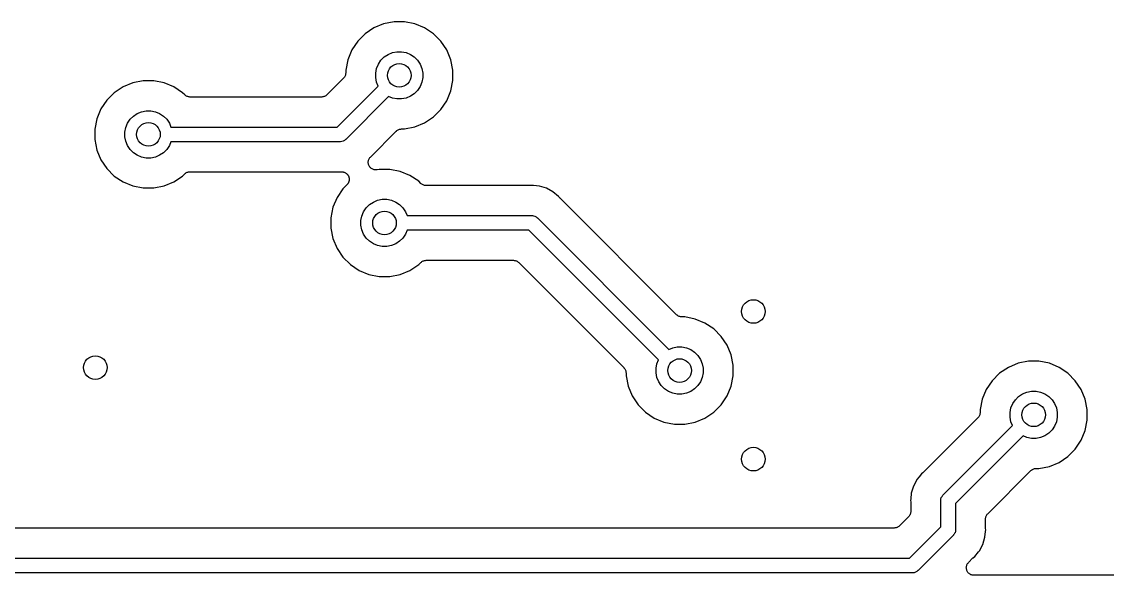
# Model space of a CAD drawing. Extents: x 83.1 to 154, y -94.5 to -68.3.
# Drawn here: x 120.1 to 138.5, y -94.47 to -85.09 of the extents above; entities that cross this region are included whole.
import ezdxf

# ---------------------------------------------------------------- set-up
doc = ezdxf.new("R2010")
doc.units = 0
doc.layers.add('BLACK', color=7, linetype='CONTINUOUS')

msp = doc.modelspace()

# ---------------------------------------------------------------- linework, layer by layer
at = {"layer": 'BLACK', "linetype": 'CONTINUOUS'}
for p, q in [((126.235, -85.1269), (126.07, -85.1953)), ((126.411, -85.092), (126.235, -85.1269)), ((126.589, -85.092), (126.411, -85.092)), ((126.765, -85.1269), (126.589, -85.092)), ((126.93, -85.1953), (126.765, -85.1269)), ((125.921, -85.2947), (125.795, -85.4212)), ((126.07, -85.1953), (125.921, -85.2947)), ((127.079, -85.2947), (126.93, -85.1953)), ((127.205, -85.4212), (127.079, -85.2947)), ((125.795, -85.4212), (125.695, -85.5699)), ((127.305, -85.5699), (127.205, -85.4212)), ((125.695, -85.5699), (125.627, -85.7351)), ((126.189, -85.745), (126.245, -85.6893)), ((126.245, -85.6893), (126.311, -85.6455)), ((126.311, -85.6455), (126.383, -85.6154)), ((126.383, -85.6154), (126.461, -85.6)), ((126.461, -85.6), (126.539, -85.6)), ((126.539, -85.6), (126.617, -85.6154)), ((126.617, -85.6154), (126.689, -85.6455)), ((126.689, -85.6455), (126.755, -85.6893)), ((126.755, -85.6893), (126.811, -85.745)), ((127.373, -85.7351), (127.305, -85.5699)), ((125.627, -85.7351), (125.592, -85.9106)), ((126.1, -85.9606), (126.115, -85.8833)), ((126.115, -85.8833), (126.146, -85.8105)), ((126.146, -85.8105), (126.189, -85.745)), ((126.811, -85.745), (126.854, -85.8105)), ((126.854, -85.8105), (126.885, -85.8833)), ((126.885, -85.8833), (126.9, -85.9606)), ((127.408, -85.9106), (127.373, -85.7351)), ((125.555, -86.05), (125.275, -86.3298)), ((125.562, -86.0409), (125.555, -86.05)), ((125.57, -86.0319), (125.562, -86.0409)), ((125.571, -86.0308), (125.57, -86.0314)), ((125.57, -86.0314), (125.57, -86.0319)), ((125.576, -86.0205), (125.571, -86.0308)), ((125.582, -86.0102), (125.576, -86.0205)), ((125.586, -85.9978), (125.582, -86.009)), ((125.582, -86.009), (125.582, -86.0096)), ((125.582, -86.0096), (125.582, -86.0102)), ((125.589, -85.9866), (125.586, -85.9978)), ((125.591, -85.9736), (125.589, -85.9853)), ((125.589, -85.9853), (125.589, -85.9859)), ((125.589, -85.9859), (125.589, -85.9866)), ((125.592, -85.962), (125.591, -85.9736)), ((125.592, -85.9106), (125.592, -85.9602)), ((125.592, -85.9602), (125.592, -85.9606)), ((125.592, -85.9606), (125.592, -85.9606)), ((125.592, -85.9606), (125.592, -85.9607)), ((125.592, -85.9607), (125.592, -85.962)), ((126.1, -86.0394), (126.1, -85.9606)), ((126.115, -86.1167), (126.1, -86.0394)), ((126.9, -86.0394), (126.885, -86.1167)), ((126.9, -85.9606), (126.9, -86.0394)), ((127.408, -86.0894), (127.408, -85.9106)), ((121.82, -86.1953), (121.671, -86.2947)), ((121.985, -86.1269), (121.82, -86.1953)), ((122.161, -86.092), (121.985, -86.1269)), ((122.339, -86.092), (122.161, -86.092)), ((122.515, -86.1269), (122.339, -86.092)), ((122.68, -86.1953), (122.515, -86.1269)), ((122.829, -86.2947), (122.68, -86.1953)), ((125.448, -86.875), (126.142, -86.1811)), ((126.142, -86.1811), (126.115, -86.1167)), ((126.811, -86.255), (126.755, -86.3107)), ((126.854, -86.1895), (126.811, -86.255)), ((126.885, -86.1167), (126.854, -86.1895)), ((127.305, -86.4301), (127.373, -86.2649)), ((127.373, -86.2649), (127.408, -86.0894)), ((121.545, -86.4212), (121.445, -86.5699)), ((121.671, -86.2947), (121.545, -86.4212)), ((122.864, -86.3298), (122.829, -86.2947)), ((122.873, -86.3372), (122.864, -86.3298)), ((122.882, -86.3448), (122.873, -86.3372)), ((122.883, -86.3451), (122.882, -86.3448)), ((122.883, -86.3455), (122.883, -86.3451)), ((122.893, -86.3511), (122.883, -86.3455)), ((122.904, -86.3567), (122.893, -86.3511)), ((122.904, -86.3569), (122.904, -86.3567)), ((122.905, -86.3572), (122.904, -86.3569)), ((122.916, -86.3607), (122.905, -86.3572)), ((122.927, -86.3642), (122.916, -86.3607)), ((122.928, -86.3643), (122.927, -86.3642)), ((122.929, -86.3645), (122.928, -86.3643)), ((122.94, -86.3657), (122.929, -86.3645)), ((122.952, -86.367), (122.94, -86.3657)), ((122.953, -86.367), (122.952, -86.367)), ((122.954, -86.367), (122.953, -86.367)), ((122.953, -86.367), (122.953, -86.367)), ((122.953, -86.367), (122.953, -86.367)), ((125.185, -86.367), (122.954, -86.367)), ((125.197, -86.3659), (125.185, -86.367)), ((125.209, -86.3648), (125.197, -86.3659)), ((125.21, -86.3646), (125.209, -86.3646)), ((125.209, -86.3646), (125.209, -86.3648)), ((125.221, -86.3612), (125.21, -86.3646)), ((125.232, -86.3579), (125.221, -86.3612)), ((125.233, -86.3576), (125.232, -86.3579)), ((125.234, -86.3574), (125.233, -86.3576)), ((125.244, -86.3519), (125.234, -86.3574)), ((125.254, -86.3465), (125.244, -86.3519)), ((125.255, -86.3461), (125.254, -86.3465)), ((125.265, -86.3384), (125.255, -86.3458)), ((125.255, -86.3458), (125.255, -86.3461)), ((125.274, -86.331), (125.265, -86.3384)), ((125.275, -86.3301), (125.274, -86.331)), ((125.275, -86.3298), (125.275, -86.3301)), ((125.275, -86.3301), (125.275, -86.3301)), ((125.275, -86.3301), (125.275, -86.3301)), ((126.319, -86.3579), (125.593, -87.084)), ((126.383, -86.3846), (126.319, -86.3579)), ((126.461, -86.4), (126.383, -86.3846)), ((126.539, -86.4), (126.461, -86.4)), ((126.617, -86.3846), (126.539, -86.4)), ((126.689, -86.3545), (126.617, -86.3846)), ((126.755, -86.3107), (126.689, -86.3545)), ((127.205, -86.5788), (127.305, -86.4301)), ((121.445, -86.5699), (121.377, -86.7351)), ((122.061, -86.6455), (122.133, -86.6154)), ((122.133, -86.6154), (122.211, -86.6)), ((122.211, -86.6), (122.289, -86.6)), ((122.289, -86.6), (122.367, -86.6154)), ((122.367, -86.6154), (122.439, -86.6455)), ((127.079, -86.7053), (127.205, -86.5788)), ((121.377, -86.7351), (121.342, -86.9106)), ((121.865, -86.8833), (121.896, -86.8105)), ((121.896, -86.8105), (121.939, -86.745)), ((121.939, -86.745), (121.995, -86.6893)), ((121.995, -86.6893), (122.061, -86.6455)), ((122.439, -86.6455), (122.505, -86.6893)), ((122.505, -86.6893), (122.561, -86.745)), ((122.561, -86.745), (122.604, -86.8105)), ((122.604, -86.8105), (122.631, -86.875)), ((126.765, -86.8731), (126.93, -86.8047)), ((126.93, -86.8047), (127.079, -86.7053)), ((121.342, -86.9106), (121.342, -87.0894)), ((121.85, -86.9606), (121.865, -86.8833)), ((121.85, -87.0394), (121.85, -86.9606)), ((122.631, -86.875), (125.448, -86.875)), ((126.01, -87.3847), (126.45, -86.9452)), ((126.45, -86.9449), (126.451, -86.944)), ((126.45, -86.9452), (126.45, -86.9449)), ((126.45, -86.9449), (126.45, -86.9449)), ((126.45, -86.9449), (126.45, -86.9449)), ((126.451, -86.944), (126.46, -86.9366)), ((126.46, -86.9366), (126.47, -86.9292)), ((126.47, -86.9289), (126.471, -86.9285)), ((126.47, -86.9292), (126.47, -86.9289)), ((126.471, -86.9285), (126.481, -86.9231)), ((126.481, -86.9231), (126.491, -86.9176)), ((126.491, -86.9176), (126.492, -86.9174)), ((126.492, -86.9174), (126.493, -86.9171)), ((126.493, -86.9171), (126.504, -86.9138)), ((126.504, -86.9138), (126.515, -86.9104)), ((126.515, -86.9104), (126.516, -86.9104)), ((126.516, -86.9102), (126.528, -86.9091)), ((126.516, -86.9104), (126.516, -86.9102)), ((126.528, -86.9091), (126.54, -86.908)), ((126.54, -86.908), (126.589, -86.908)), ((126.589, -86.908), (126.765, -86.8731)), ((121.342, -87.0894), (121.377, -87.2649)), ((121.865, -87.1167), (121.85, -87.0394)), ((121.896, -87.1895), (121.865, -87.1167)), ((122.631, -87.125), (122.604, -87.1895)), ((125.494, -87.125), (122.631, -87.125)), ((125.5, -87.1256), (125.494, -87.125)), ((125.506, -87.125), (125.5, -87.1256)), ((125.525, -87.1232), (125.506, -87.125)), ((125.506, -87.125), (125.506, -87.125)), ((125.548, -87.116), (125.525, -87.1232)), ((125.57, -87.1044), (125.548, -87.116)), ((125.589, -87.0888), (125.57, -87.1044)), ((125.593, -87.084), (125.589, -87.0888)), ((121.377, -87.2649), (121.445, -87.4301)), ((121.939, -87.255), (121.896, -87.1895)), ((121.995, -87.3107), (121.939, -87.255)), ((122.061, -87.3545), (121.995, -87.3107)), ((122.133, -87.3846), (122.061, -87.3545)), ((122.439, -87.3545), (122.367, -87.3846)), ((122.505, -87.3107), (122.439, -87.3545)), ((122.561, -87.255), (122.505, -87.3107)), ((122.604, -87.1895), (122.561, -87.255)), ((121.445, -87.4301), (121.545, -87.5788)), ((122.211, -87.4), (122.133, -87.3846)), ((122.289, -87.4), (122.211, -87.4)), ((122.367, -87.3846), (122.289, -87.4)), ((125.973, -87.4737), (125.975, -87.4614)), ((125.973, -87.4739), (125.973, -87.4737)), ((125.973, -87.4741), (125.973, -87.4739)), ((125.974, -87.486), (125.973, -87.4741)), ((125.976, -87.4984), (125.974, -87.486)), ((125.975, -87.4614), (125.976, -87.4494)), ((125.976, -87.4491), (125.98, -87.4371)), ((125.976, -87.4492), (125.976, -87.4491)), ((125.976, -87.4494), (125.976, -87.4492)), ((125.976, -87.4986), (125.976, -87.4984)), ((125.976, -87.4987), (125.976, -87.4986)), ((125.979, -87.5106), (125.976, -87.4987)), ((125.983, -87.5222), (125.979, -87.5106)), ((125.98, -87.4371), (125.983, -87.4257)), ((125.983, -87.4254), (125.989, -87.4144)), ((125.983, -87.4256), (125.983, -87.4254)), ((125.983, -87.4257), (125.983, -87.4256)), ((125.983, -87.5223), (125.983, -87.5222)), ((125.983, -87.5225), (125.983, -87.5223)), ((125.989, -87.5337), (125.983, -87.5225)), ((125.989, -87.4144), (125.995, -87.4039)), ((125.994, -87.5441), (125.989, -87.5337)), ((125.994, -87.5443), (125.994, -87.5441)), ((125.994, -87.5444), (125.994, -87.5443)), ((126.002, -87.554), (125.994, -87.5444)), ((125.995, -87.4036), (126.003, -87.394)), ((125.995, -87.4037), (125.995, -87.4036)), ((125.995, -87.4039), (125.995, -87.4037)), ((126.01, -87.5634), (126.002, -87.554)), ((126.003, -87.394), (126.01, -87.3847)), ((121.545, -87.5788), (121.671, -87.7053)), ((121.671, -87.7053), (121.82, -87.8047)), ((122.68, -87.8047), (122.829, -87.7053)), ((122.829, -87.7053), (122.864, -87.6702)), ((122.864, -87.6699), (122.865, -87.669)), ((122.864, -87.6702), (122.864, -87.6699)), ((122.864, -87.6699), (122.864, -87.6699)), ((122.864, -87.6699), (122.864, -87.6699)), ((122.865, -87.669), (122.874, -87.6616)), ((122.874, -87.6616), (122.883, -87.6542)), ((122.883, -87.6542), (122.884, -87.6539)), ((122.884, -87.6539), (122.885, -87.6535)), ((122.885, -87.6535), (122.895, -87.6481)), ((122.895, -87.6481), (122.905, -87.6426)), ((122.905, -87.6426), (122.906, -87.6424)), ((122.906, -87.6424), (122.907, -87.6421)), ((122.907, -87.6421), (122.918, -87.6388)), ((122.918, -87.6388), (122.929, -87.6354)), ((122.929, -87.6354), (122.93, -87.6354)), ((122.93, -87.6352), (122.942, -87.6341)), ((122.93, -87.6354), (122.93, -87.6352)), ((122.942, -87.6341), (122.954, -87.633)), ((122.954, -87.633), (125.463, -87.633)), ((125.463, -87.633), (125.464, -87.633)), ((125.464, -87.633), (125.47, -87.6336)), ((125.47, -87.6336), (125.475, -87.6336)), ((125.475, -87.6336), (125.5, -87.6361)), ((125.5, -87.6361), (125.513, -87.6348)), ((125.513, -87.6348), (125.514, -87.6347)), ((125.514, -87.6347), (125.52, -87.6347)), ((125.52, -87.6347), (125.526, -87.6342)), ((125.526, -87.6342), (125.533, -87.6349)), ((125.533, -87.6349), (125.539, -87.635)), ((125.539, -87.635), (125.545, -87.6362)), ((125.545, -87.6362), (125.551, -87.6369)), ((125.551, -87.6369), (125.557, -87.6388)), ((125.557, -87.6388), (125.563, -87.6401)), ((125.563, -87.6401), (125.569, -87.6425)), ((125.569, -87.6425), (125.575, -87.6443)), ((125.575, -87.6443), (125.58, -87.6474)), ((125.58, -87.6474), (125.586, -87.6499)), ((125.586, -87.6499), (125.591, -87.6533)), ((125.591, -87.6533), (125.596, -87.6562)), ((125.596, -87.6562), (125.601, -87.6603)), ((125.601, -87.6603), (125.607, -87.6639)), ((125.607, -87.6639), (125.611, -87.6682)), ((125.611, -87.6682), (125.616, -87.672)), ((125.616, -87.672), (125.62, -87.677)), ((125.62, -87.677), (125.624, -87.6816)), ((125.624, -87.6816), (125.627, -87.6866)), ((125.627, -87.6866), (125.631, -87.6913)), ((125.631, -87.6913), (125.634, -87.697)), ((125.634, -87.697), (125.638, -87.7023)), ((125.638, -87.7023), (125.64, -87.7079)), ((125.64, -87.7079), (125.643, -87.7132)), ((125.643, -87.7132), (125.645, -87.7194)), ((125.645, -87.7194), (125.647, -87.7253)), ((125.647, -87.7253), (125.648, -87.7312)), ((125.648, -87.7312), (125.65, -87.737)), ((125.65, -87.737), (125.65, -87.7434)), ((126.01, -87.5635), (126.01, -87.5634)), ((126.01, -87.5637), (126.01, -87.5635)), ((126.019, -87.5714), (126.01, -87.5637)), ((126.029, -87.5794), (126.019, -87.5714)), ((126.029, -87.5795), (126.029, -87.5794)), ((126.029, -87.5794), (126.029, -87.5794)), ((126.04, -87.5855), (126.029, -87.5795)), ((126.05, -87.5913), (126.04, -87.5855)), ((126.051, -87.5913), (126.05, -87.5913)), ((126.051, -87.5914), (126.051, -87.5913)), ((126.062, -87.5951), (126.051, -87.5914)), ((126.074, -87.5987), (126.062, -87.5951)), ((126.074, -87.5988), (126.074, -87.5987)), ((126.086, -87.6001), (126.074, -87.5988)), ((126.074, -87.5988), (126.074, -87.5988)), ((126.099, -87.6015), (126.086, -87.6001)), ((126.111, -87.6004), (126.099, -87.6015)), ((126.099, -87.6015), (126.099, -87.6015)), ((126.099, -87.6015), (126.099, -87.6015)), ((126.123, -87.5994), (126.111, -87.6004)), ((126.124, -87.5993), (126.123, -87.5994)), ((126.125, -87.5991), (126.124, -87.5993)), ((126.124, -87.5993), (126.124, -87.5993)), ((126.124, -87.5993), (126.124, -87.5993)), ((126.161, -87.592), (126.125, -87.5991)), ((126.339, -87.592), (126.161, -87.592)), ((126.515, -87.6269), (126.339, -87.592)), ((126.68, -87.6953), (126.515, -87.6269)), ((126.829, -87.7947), (126.68, -87.6953)), ((121.82, -87.8047), (121.985, -87.8731)), ((121.985, -87.8731), (122.161, -87.908)), ((122.161, -87.908), (122.339, -87.908)), ((122.339, -87.908), (122.515, -87.8731)), ((122.515, -87.8731), (122.68, -87.8047)), ((125.545, -87.9212), (125.445, -88.0699)), ((125.615, -87.851), (125.545, -87.9212)), ((125.619, -87.8464), (125.615, -87.851)), ((125.623, -87.8421), (125.619, -87.8464)), ((125.627, -87.8368), (125.623, -87.8421)), ((125.631, -87.8319), (125.627, -87.8368)), ((125.633, -87.8266), (125.631, -87.8319)), ((125.637, -87.8216), (125.633, -87.8266)), ((125.639, -87.8157), (125.637, -87.8216)), ((125.642, -87.81), (125.639, -87.8157)), ((125.644, -87.8042), (125.642, -87.81)), ((125.646, -87.7987), (125.644, -87.8042)), ((125.648, -87.7924), (125.646, -87.7987)), ((125.65, -87.7863), (125.648, -87.7924)), ((125.65, -87.7434), (125.652, -87.7496)), ((125.651, -87.7744), (125.65, -87.7803)), ((125.65, -87.7803), (125.65, -87.7863)), ((125.652, -87.7616), (125.651, -87.768)), ((125.651, -87.768), (125.651, -87.7744)), ((125.652, -87.7496), (125.652, -87.7556)), ((125.652, -87.7556), (125.652, -87.7616)), ((126.864, -87.8298), (126.829, -87.7947)), ((126.873, -87.8372), (126.864, -87.8298)), ((126.882, -87.8448), (126.873, -87.8372)), ((126.883, -87.8451), (126.882, -87.8448)), ((126.883, -87.8455), (126.883, -87.8451)), ((126.893, -87.8511), (126.883, -87.8455)), ((126.904, -87.8567), (126.893, -87.8511)), ((126.904, -87.8569), (126.904, -87.8567)), ((126.905, -87.8572), (126.904, -87.8569)), ((126.916, -87.8607), (126.905, -87.8572)), ((126.927, -87.8642), (126.916, -87.8607)), ((126.928, -87.8643), (126.927, -87.8642)), ((126.929, -87.8645), (126.928, -87.8643)), ((126.94, -87.8657), (126.929, -87.8645)), ((126.952, -87.867), (126.94, -87.8657)), ((126.953, -87.867), (126.952, -87.867)), ((126.954, -87.867), (126.953, -87.867)), ((126.953, -87.867), (126.953, -87.867)), ((126.953, -87.867), (126.953, -87.867)), ((128.713, -87.867), (126.954, -87.867)), ((128.718, -87.8665), (128.713, -87.867)), ((128.723, -87.8665), (128.718, -87.8665)), ((128.725, -87.8664), (128.723, -87.8665)), ((128.75, -87.8639), (128.725, -87.8664)), ((128.775, -87.8664), (128.75, -87.8639)), ((128.874, -87.8762), (128.775, -87.8664)), ((128.775, -87.8664), (128.775, -87.8664)), ((128.993, -87.9124), (128.874, -87.8762)), ((129.103, -87.9711), (128.993, -87.9124)), ((125.445, -88.0699), (125.377, -88.2351)), ((126.133, -88.1154), (126.211, -88.1)), ((126.211, -88.1), (126.289, -88.1)), ((126.289, -88.1), (126.367, -88.1154)), ((129.2, -88.0502), (129.103, -87.9711)), ((129.216, -88.0696), (129.2, -88.0502)), ((129.219, -88.0734), (129.216, -88.0696)), ((129.223, -88.0775), (129.219, -88.0734)), ((129.224, -88.0788), (129.223, -88.0775)), ((131.2, -90.0548), (129.224, -88.0788)), ((125.377, -88.2351), (125.342, -88.4106)), ((125.896, -88.3105), (125.939, -88.245)), ((125.939, -88.245), (125.995, -88.1893)), ((125.995, -88.1893), (126.061, -88.1455)), ((126.061, -88.1455), (126.133, -88.1154)), ((126.367, -88.1154), (126.439, -88.1455)), ((126.439, -88.1455), (126.505, -88.1893)), ((126.505, -88.1893), (126.561, -88.245)), ((126.561, -88.245), (126.604, -88.3105)), ((125.342, -88.4106), (125.342, -88.5894)), ((125.85, -88.4606), (125.865, -88.3833)), ((125.85, -88.5394), (125.85, -88.4606)), ((125.865, -88.3833), (125.896, -88.3105)), ((126.604, -88.3105), (126.631, -88.375)), ((126.631, -88.375), (128.744, -88.375)), ((128.744, -88.375), (128.75, -88.3744)), ((128.75, -88.3744), (128.756, -88.375)), ((128.756, -88.375), (128.756, -88.375)), ((128.756, -88.375), (128.775, -88.3768)), ((128.775, -88.3768), (128.798, -88.384)), ((128.798, -88.384), (128.82, -88.3956)), ((128.82, -88.3956), (128.839, -88.4112)), ((128.839, -88.4112), (128.843, -88.416)), ((128.843, -88.416), (131.069, -90.6421)), ((125.342, -88.5894), (125.377, -88.7649)), ((125.865, -88.6167), (125.85, -88.5394)), ((125.896, -88.6895), (125.865, -88.6167)), ((126.631, -88.625), (126.604, -88.6895)), ((128.698, -88.625), (126.631, -88.625)), ((130.892, -90.8189), (128.698, -88.625)), ((125.377, -88.7649), (125.445, -88.9301)), ((125.939, -88.755), (125.896, -88.6895)), ((125.995, -88.8107), (125.939, -88.755)), ((126.061, -88.8545), (125.995, -88.8107)), ((126.505, -88.8107), (126.439, -88.8545)), ((126.561, -88.755), (126.505, -88.8107)), ((126.604, -88.6895), (126.561, -88.755)), ((125.445, -88.9301), (125.545, -89.0788)), ((126.133, -88.8846), (126.061, -88.8545)), ((126.211, -88.9), (126.133, -88.8846)), ((126.289, -88.9), (126.211, -88.9)), ((126.367, -88.8846), (126.289, -88.9)), ((126.439, -88.8545), (126.367, -88.8846)), ((125.545, -89.0788), (125.671, -89.2053)), ((125.671, -89.2053), (125.82, -89.3047)), ((126.68, -89.3047), (126.829, -89.2053)), ((126.829, -89.2053), (126.864, -89.1702)), ((126.864, -89.1699), (126.865, -89.169)), ((126.864, -89.1702), (126.864, -89.1699)), ((126.864, -89.1699), (126.864, -89.1699)), ((126.864, -89.1699), (126.864, -89.1699)), ((126.865, -89.169), (126.874, -89.1616)), ((126.874, -89.1616), (126.883, -89.1542)), ((126.883, -89.1542), (126.884, -89.1539)), ((126.884, -89.1539), (126.885, -89.1535)), ((126.885, -89.1535), (126.895, -89.1481)), ((126.895, -89.1481), (126.905, -89.1426)), ((126.905, -89.1426), (126.906, -89.1424)), ((126.906, -89.1424), (126.907, -89.1421)), ((126.907, -89.1421), (126.918, -89.1388)), ((126.918, -89.1388), (126.929, -89.1354)), ((126.929, -89.1354), (126.93, -89.1354)), ((126.93, -89.1352), (126.942, -89.1341)), ((126.93, -89.1354), (126.93, -89.1352)), ((126.942, -89.1341), (126.954, -89.133)), ((126.954, -89.133), (128.435, -89.133)), ((128.435, -89.133), (128.436, -89.133)), ((128.436, -89.133), (128.436, -89.133)), ((128.436, -89.133), (128.436, -89.133)), ((128.436, -89.133), (128.437, -89.133)), ((128.437, -89.133), (128.449, -89.1343)), ((128.449, -89.1343), (128.46, -89.1355)), ((128.46, -89.1355), (128.461, -89.1357)), ((128.461, -89.1357), (128.462, -89.1358)), ((128.462, -89.1358), (128.473, -89.1393)), ((128.473, -89.1393), (128.484, -89.1428)), ((128.484, -89.1428), (128.485, -89.1431)), ((128.485, -89.1431), (128.485, -89.1433)), ((128.485, -89.1433), (128.496, -89.1489)), ((128.496, -89.1489), (128.506, -89.1545)), ((128.506, -89.1545), (128.506, -89.1549)), ((128.506, -89.1549), (128.507, -89.1552)), ((128.507, -89.1552), (128.516, -89.1627)), ((128.516, -89.1627), (128.525, -89.1702)), ((128.525, -89.1702), (130.305, -90.95)), ((125.82, -89.3047), (125.985, -89.3731)), ((125.985, -89.3731), (126.161, -89.408)), ((126.339, -89.408), (126.515, -89.3731)), ((126.515, -89.3731), (126.68, -89.3047)), ((126.161, -89.408), (126.339, -89.408)), ((131.209, -90.0622), (131.2, -90.0548)), ((131.218, -90.0698), (131.209, -90.0622)), ((131.219, -90.0701), (131.218, -90.0698)), ((131.219, -90.0705), (131.219, -90.0701)), ((131.229, -90.0761), (131.219, -90.0705)), ((131.24, -90.0817), (131.229, -90.0761)), ((131.24, -90.0819), (131.24, -90.0817)), ((131.241, -90.0822), (131.24, -90.0819)), ((131.252, -90.0857), (131.241, -90.0822)), ((131.263, -90.0892), (131.252, -90.0857)), ((131.264, -90.0893), (131.263, -90.0892)), ((131.265, -90.0895), (131.264, -90.0893)), ((131.276, -90.0907), (131.265, -90.0895)), ((131.288, -90.092), (131.276, -90.0907)), ((131.289, -90.092), (131.288, -90.092)), ((131.29, -90.092), (131.289, -90.092)), ((131.289, -90.092), (131.289, -90.092)), ((131.289, -90.092), (131.289, -90.092)), ((131.339, -90.092), (131.29, -90.092)), ((131.515, -90.1269), (131.339, -90.092)), ((131.68, -90.1953), (131.515, -90.1269)), ((131.829, -90.2947), (131.68, -90.1953)), ((131.955, -90.4212), (131.829, -90.2947)), ((132.055, -90.5699), (131.955, -90.4212)), ((131.069, -90.6421), (131.133, -90.6154)), ((131.133, -90.6154), (131.211, -90.6)), ((131.211, -90.6), (131.289, -90.6)), ((131.289, -90.6), (131.367, -90.6154)), ((131.367, -90.6154), (131.439, -90.6455)), ((131.439, -90.6455), (131.505, -90.6893)), ((132.123, -90.7351), (132.055, -90.5699)), ((130.865, -90.8833), (130.892, -90.8189)), ((131.505, -90.6893), (131.561, -90.745)), ((131.561, -90.745), (131.604, -90.8105)), ((131.604, -90.8105), (131.635, -90.8833)), ((132.158, -90.9106), (132.123, -90.7351)), ((137.161, -90.842), (136.985, -90.8769)), ((137.339, -90.842), (137.161, -90.842)), ((137.515, -90.8769), (137.339, -90.842)), ((130.305, -90.95), (130.305, -90.9503)), ((130.305, -90.9503), (130.305, -90.9503)), ((130.305, -90.9503), (130.305, -90.9503)), ((130.305, -90.9503), (130.306, -90.9513)), ((130.306, -90.9513), (130.313, -90.9605)), ((130.313, -90.9605), (130.321, -90.9695)), ((130.321, -90.9695), (130.321, -90.9701)), ((130.321, -90.9701), (130.322, -90.9706)), ((130.322, -90.9706), (130.327, -90.9811)), ((130.327, -90.9811), (130.332, -90.9914)), ((130.332, -90.9914), (130.333, -90.992)), ((130.333, -90.992), (130.333, -90.9926)), ((130.333, -90.9926), (130.336, -91.0039)), ((130.336, -91.0039), (130.34, -91.0151)), ((130.34, -91.0151), (130.34, -91.0158)), ((130.34, -91.0158), (130.34, -91.0164)), ((130.34, -91.0164), (130.341, -91.0281)), ((130.341, -91.0281), (130.342, -91.0398)), ((130.342, -91.0398), (130.342, -91.0894)), ((130.85, -90.9606), (130.865, -90.8833)), ((130.85, -91.0394), (130.85, -90.9606)), ((130.865, -91.1167), (130.85, -91.0394)), ((131.635, -90.8833), (131.65, -90.9606)), ((131.65, -91.0394), (131.635, -91.1167)), ((131.65, -90.9606), (131.65, -91.0394)), ((132.158, -91.0894), (132.158, -90.9106)), ((136.671, -91.0447), (136.545, -91.1712)), ((136.82, -90.9453), (136.671, -91.0447)), ((136.985, -90.8769), (136.82, -90.9453)), ((137.68, -90.9453), (137.515, -90.8769)), ((137.829, -91.0447), (137.68, -90.9453)), ((137.955, -91.1712), (137.829, -91.0447)), ((130.342, -91.0894), (130.377, -91.2649)), ((130.896, -91.1895), (130.865, -91.1167)), ((130.939, -91.255), (130.896, -91.1895)), ((131.604, -91.1895), (131.561, -91.255)), ((131.635, -91.1167), (131.604, -91.1895)), ((132.123, -91.2649), (132.158, -91.0894)), ((136.545, -91.1712), (136.445, -91.3199)), ((138.055, -91.3199), (137.955, -91.1712)), ((130.377, -91.2649), (130.445, -91.4301)), ((130.995, -91.3107), (130.939, -91.255)), ((131.061, -91.3545), (130.995, -91.3107)), ((131.133, -91.3846), (131.061, -91.3545)), ((131.211, -91.4), (131.133, -91.3846)), ((131.289, -91.4), (131.211, -91.4)), ((131.367, -91.3846), (131.289, -91.4)), ((131.439, -91.3545), (131.367, -91.3846)), ((131.505, -91.3107), (131.439, -91.3545)), ((131.561, -91.255), (131.505, -91.3107)), ((132.055, -91.4301), (132.123, -91.2649)), ((136.445, -91.3199), (136.377, -91.4851)), ((136.995, -91.4393), (137.061, -91.3955)), ((137.061, -91.3955), (137.133, -91.3654)), ((137.133, -91.3654), (137.211, -91.35)), ((137.211, -91.35), (137.289, -91.35)), ((137.289, -91.35), (137.367, -91.3654)), ((137.367, -91.3654), (137.439, -91.3955)), ((137.439, -91.3955), (137.505, -91.4393)), ((138.123, -91.4851), (138.055, -91.3199)), ((130.445, -91.4301), (130.545, -91.5788)), ((130.545, -91.5788), (130.671, -91.7053)), ((131.829, -91.7053), (131.955, -91.5788)), ((131.955, -91.5788), (132.055, -91.4301)), ((136.377, -91.4851), (136.342, -91.6606)), ((136.865, -91.6333), (136.896, -91.5605)), ((136.896, -91.5605), (136.939, -91.495)), ((136.939, -91.495), (136.995, -91.4393)), ((137.505, -91.4393), (137.561, -91.495)), ((137.561, -91.495), (137.604, -91.5605)), ((137.604, -91.5605), (137.635, -91.6333)), ((138.158, -91.6606), (138.123, -91.4851)), ((130.671, -91.7053), (130.82, -91.8047)), ((131.68, -91.8047), (131.829, -91.7053)), ((136.32, -91.7819), (136.312, -91.7909)), ((136.321, -91.7808), (136.32, -91.7814)), ((136.32, -91.7814), (136.32, -91.7819)), ((136.326, -91.7705), (136.321, -91.7808)), ((136.332, -91.7602), (136.326, -91.7705)), ((136.336, -91.7479), (136.332, -91.759)), ((136.332, -91.759), (136.332, -91.7596)), ((136.332, -91.7596), (136.332, -91.7602)), ((136.339, -91.7366), (136.336, -91.7479)), ((136.341, -91.7237), (136.339, -91.7353)), ((136.339, -91.7353), (136.339, -91.7359)), ((136.339, -91.7359), (136.339, -91.7366)), ((136.342, -91.712), (136.341, -91.7237)), ((136.342, -91.6606), (136.342, -91.7102)), ((136.342, -91.7102), (136.342, -91.7106)), ((136.342, -91.7106), (136.342, -91.7106)), ((136.342, -91.7106), (136.342, -91.7107)), ((136.342, -91.7107), (136.342, -91.712)), ((136.85, -91.7106), (136.865, -91.6333)), ((136.85, -91.7894), (136.85, -91.7106)), ((137.635, -91.6333), (137.65, -91.7106)), ((137.65, -91.7106), (137.65, -91.7894)), ((138.158, -91.8394), (138.158, -91.6606)), ((130.82, -91.8047), (130.985, -91.8731)), ((130.985, -91.8731), (131.161, -91.908)), ((131.161, -91.908), (131.339, -91.908)), ((131.339, -91.908), (131.515, -91.8731)), ((131.515, -91.8731), (131.68, -91.8047)), ((136.305, -91.8), (135.379, -92.726)), ((135.716, -93.1073), (136.892, -91.9311)), ((136.312, -91.7909), (136.305, -91.8)), ((136.865, -91.8667), (136.85, -91.7894)), ((136.892, -91.9311), (136.865, -91.8667)), ((137.604, -91.9395), (137.561, -92.005)), ((137.635, -91.8667), (137.604, -91.9395)), ((137.65, -91.7894), (137.635, -91.8667)), ((138.123, -92.0149), (138.158, -91.8394)), ((137.069, -92.1079), (135.925, -93.2518)), ((137.133, -92.1346), (137.069, -92.1079)), ((137.211, -92.15), (137.133, -92.1346)), ((137.289, -92.15), (137.211, -92.15)), ((137.367, -92.1346), (137.289, -92.15)), ((137.439, -92.1045), (137.367, -92.1346)), ((137.505, -92.0607), (137.439, -92.1045)), ((137.561, -92.005), (137.505, -92.0607)), ((138.055, -92.1801), (138.123, -92.0149)), ((137.829, -92.4553), (137.955, -92.3288)), ((137.955, -92.3288), (138.055, -92.1801)), ((137.68, -92.5547), (137.829, -92.4553)), ((136.47, -93.425), (137.2, -92.6952)), ((137.2, -92.6949), (137.201, -92.694)), ((137.2, -92.6952), (137.2, -92.6949)), ((137.2, -92.6949), (137.2, -92.6949)), ((137.2, -92.6949), (137.2, -92.6949)), ((137.201, -92.694), (137.21, -92.6866)), ((137.21, -92.6866), (137.22, -92.6792)), ((137.22, -92.6789), (137.221, -92.6785)), ((137.22, -92.6792), (137.22, -92.6789)), ((137.221, -92.6785), (137.231, -92.6731)), ((137.231, -92.6731), (137.241, -92.6676)), ((137.241, -92.6676), (137.242, -92.6674)), ((137.242, -92.6674), (137.243, -92.6671)), ((137.243, -92.6671), (137.254, -92.6638)), ((137.254, -92.6638), (137.265, -92.6604)), ((137.265, -92.6604), (137.266, -92.6604)), ((137.266, -92.6602), (137.278, -92.6591)), ((137.266, -92.6604), (137.266, -92.6602)), ((137.278, -92.6591), (137.29, -92.658)), ((137.29, -92.658), (137.339, -92.658)), ((137.339, -92.658), (137.515, -92.6231)), ((137.515, -92.6231), (137.68, -92.5547)), ((135.271, -92.8466), (135.24, -92.9058)), ((135.311, -92.7982), (135.271, -92.8466)), ((135.35, -92.7502), (135.311, -92.7981)), ((135.311, -92.7981), (135.311, -92.7982)), ((135.37, -92.7344), (135.35, -92.7502)), ((135.373, -92.7306), (135.37, -92.7344)), ((135.378, -92.7272), (135.373, -92.7306)), ((135.379, -92.726), (135.378, -92.7272)), ((135.212, -92.9566), (135.176, -93.0759)), ((135.24, -92.9058), (135.212, -92.9566)), ((135.166, -93.1751), (135.164, -93.2)), ((135.164, -93.2), (135.166, -93.2249)), ((135.176, -93.0759), (135.166, -93.1751)), ((135.166, -93.1751), (135.166, -93.1751)), ((135.166, -93.2249), (135.167, -93.2266)), ((135.167, -93.2266), (135.166, -93.232)), ((135.166, -93.232), (135.167, -93.2373)), ((135.167, -93.2373), (135.167, -93.3852)), ((135.674, -93.2), (135.675, -93.1939)), ((135.675, -93.2061), (135.674, -93.2)), ((135.675, -93.1939), (135.677, -93.1755)), ((135.675, -93.1939), (135.675, -93.1939)), ((135.675, -93.6482), (135.675, -93.2061)), ((135.677, -93.1755), (135.684, -93.1519)), ((135.684, -93.1519), (135.696, -93.1302)), ((135.696, -93.1302), (135.711, -93.1112)), ((135.711, -93.1112), (135.716, -93.1073)), ((135.925, -93.2518), (135.925, -93.6939)), ((135.157, -93.4352), (135.151, -93.4455)), ((135.161, -93.4228), (135.157, -93.434)), ((135.157, -93.434), (135.157, -93.4346)), ((135.157, -93.4346), (135.157, -93.4352)), ((135.164, -93.4116), (135.161, -93.4228)), ((135.166, -93.3987), (135.164, -93.4103)), ((135.164, -93.4103), (135.164, -93.4109)), ((135.164, -93.4109), (135.164, -93.4116)), ((135.167, -93.387), (135.166, -93.3987)), ((135.167, -93.3852), (135.167, -93.3856)), ((135.167, -93.3856), (135.167, -93.3856)), ((135.167, -93.3856), (135.167, -93.3857)), ((135.167, -93.3857), (135.167, -93.387)), ((136.455, -93.443), (136.463, -93.4341)), ((136.463, -93.4341), (136.47, -93.425)), ((135.13, -93.475), (134.975, -93.6298)), ((135.137, -93.4659), (135.13, -93.475)), ((135.145, -93.4569), (135.137, -93.4659)), ((135.146, -93.4558), (135.145, -93.4564)), ((135.145, -93.4564), (135.145, -93.4569)), ((135.151, -93.4455), (135.146, -93.4558)), ((136.433, -93.513), (136.434, -93.5014)), ((136.433, -93.5143), (136.433, -93.513)), ((136.433, -93.5144), (136.433, -93.5143)), ((136.433, -93.5148), (136.433, -93.5144)), ((136.433, -93.5144), (136.433, -93.5144)), ((136.433, -93.6627), (136.433, -93.5148)), ((136.434, -93.5014), (136.436, -93.4897)), ((136.436, -93.4884), (136.439, -93.4772)), ((136.436, -93.4891), (136.436, -93.4884)), ((136.436, -93.4897), (136.436, -93.4891)), ((136.439, -93.4772), (136.443, -93.466)), ((136.443, -93.4648), (136.449, -93.4545)), ((136.443, -93.4654), (136.443, -93.4648)), ((136.443, -93.466), (136.443, -93.4654)), ((136.449, -93.4545), (136.454, -93.4442)), ((136.454, -93.4442), (136.455, -93.4436)), ((136.455, -93.4436), (136.455, -93.443)), ((134.885, -93.667), (90.8648, -93.667)), ((134.897, -93.6659), (134.885, -93.667)), ((134.909, -93.6648), (134.897, -93.6659)), ((134.91, -93.6646), (134.909, -93.6646)), ((134.909, -93.6646), (134.909, -93.6648)), ((134.921, -93.6612), (134.91, -93.6646)), ((134.932, -93.6579), (134.921, -93.6612)), ((134.933, -93.6576), (134.932, -93.6579)), ((134.934, -93.6574), (134.933, -93.6576)), ((134.944, -93.6519), (134.934, -93.6574)), ((134.954, -93.6465), (134.944, -93.6519)), ((134.955, -93.6461), (134.954, -93.6465)), ((134.965, -93.6384), (134.955, -93.6458)), ((134.955, -93.6458), (134.955, -93.6461)), ((134.974, -93.631), (134.965, -93.6384)), ((134.975, -93.6301), (134.974, -93.631)), ((134.975, -93.6298), (134.975, -93.6301)), ((134.975, -93.6301), (134.975, -93.6301)), ((134.975, -93.6301), (134.975, -93.6301)), ((135.368, -93.9554), (135.675, -93.6482)), ((135.884, -93.7927), (135.443, -94.234)), ((135.889, -93.7888), (135.884, -93.7927)), ((135.893, -93.7841), (135.889, -93.7888)), ((135.904, -93.7698), (135.893, -93.7841)), ((135.893, -93.7841), (135.893, -93.7841)), ((135.916, -93.7481), (135.904, -93.7698)), ((135.917, -93.7461), (135.916, -93.7481)), ((135.923, -93.7245), (135.917, -93.7461)), ((135.925, -93.7061), (135.923, -93.7245)), ((135.925, -93.6939), (135.926, -93.7)), ((135.926, -93.7), (135.925, -93.7061)), ((135.925, -93.7061), (135.925, -93.7061)), ((136.424, -93.8241), (136.434, -93.7249)), ((136.434, -93.668), (136.433, -93.6627)), ((136.433, -93.6734), (136.434, -93.668)), ((136.434, -93.6751), (136.433, -93.6734)), ((136.436, -93.7), (136.434, -93.6751)), ((136.434, -93.7249), (136.436, -93.7)), ((136.434, -93.7249), (136.434, -93.7249)), ((135.266, -94.0573), (135.368, -93.9554)), ((136.329, -94.0534), (136.388, -93.9434)), ((136.388, -93.9434), (136.424, -93.8241)), ((90.6018, -94.175), (135.148, -94.175)), ((135.148, -94.175), (135.266, -94.0573)), ((135.266, -94.0573), (135.266, -94.0573)), ((136.145, -94.2502), (136.221, -94.174)), ((136.221, -94.174), (136.222, -94.1728)), ((136.222, -94.1728), (136.227, -94.1694)), ((136.227, -94.1694), (136.23, -94.1656)), ((136.23, -94.1656), (136.25, -94.1498)), ((136.25, -94.1498), (136.316, -94.0694)), ((136.316, -94.0694), (136.329, -94.0534)), ((136.316, -94.0694), (136.316, -94.0694)), ((135.443, -94.2341), (135.293, -94.384)), ((135.443, -94.234), (135.443, -94.2341)), ((136.108, -94.3391), (136.109, -94.327)), ((136.108, -94.3393), (136.108, -94.3391)), ((136.108, -94.3396), (136.108, -94.3393)), ((136.109, -94.3515), (136.108, -94.3396)), ((136.109, -94.327), (136.11, -94.3149)), ((136.11, -94.3638), (136.109, -94.3515)), ((136.11, -94.3145), (136.114, -94.3027)), ((136.11, -94.3147), (136.11, -94.3145)), ((136.11, -94.3149), (136.11, -94.3147)), ((136.114, -94.3027), (136.118, -94.2912)), ((136.118, -94.2908), (136.124, -94.2799)), ((136.118, -94.291), (136.118, -94.2908)), ((136.118, -94.2912), (136.118, -94.291)), ((136.124, -94.2799), (136.129, -94.2694)), ((136.129, -94.2692), (136.13, -94.269)), ((136.129, -94.2694), (136.129, -94.2692)), ((136.13, -94.269), (136.137, -94.2596)), ((136.137, -94.2596), (136.145, -94.2502)), ((135.194, -94.425), (90.5561, -94.425)), ((135.2, -94.4256), (135.194, -94.425)), ((135.206, -94.425), (135.2, -94.4256)), ((135.225, -94.4232), (135.206, -94.425)), ((135.206, -94.425), (135.206, -94.425)), ((135.248, -94.416), (135.225, -94.4232)), ((135.27, -94.4044), (135.248, -94.416)), ((135.289, -94.3888), (135.27, -94.4044)), ((135.293, -94.384), (135.289, -94.3888)), ((136.11, -94.364), (136.11, -94.3638)), ((136.11, -94.3642), (136.11, -94.364)), ((136.114, -94.3759), (136.11, -94.3642)), ((136.117, -94.3876), (136.114, -94.3759)), ((136.117, -94.3878), (136.117, -94.3876)), ((136.117, -94.388), (136.117, -94.3878)), ((136.123, -94.3988), (136.117, -94.388)), ((136.129, -94.4095), (136.123, -94.3988)), ((136.129, -94.4097), (136.129, -94.4095)), ((136.129, -94.4099), (136.129, -94.4097)), ((136.136, -94.4194), (136.129, -94.4099)), ((136.144, -94.4289), (136.136, -94.4194)), ((136.144, -94.429), (136.144, -94.4289)), ((136.144, -94.4292), (136.144, -94.429)), ((136.154, -94.437), (136.144, -94.4292)), ((136.163, -94.4448), (136.154, -94.437)), ((136.163, -94.4449), (136.163, -94.4448)), ((136.163, -94.445), (136.163, -94.4449)), ((136.174, -94.4509), (136.163, -94.445)), ((136.185, -94.4567), (136.174, -94.4509)), ((136.185, -94.4568), (136.185, -94.4567)), ((136.185, -94.4569), (136.185, -94.4568)), ((136.197, -94.4605), (136.185, -94.4569)), ((136.208, -94.4642), (136.197, -94.4605)), ((136.209, -94.4642), (136.208, -94.4642)), ((136.209, -94.4643), (136.209, -94.4642)), ((136.221, -94.4656), (136.209, -94.4643)), ((136.233, -94.467), (136.221, -94.4656)), ((136.233, -94.467), (136.233, -94.467)), ((136.233, -94.467), (136.233, -94.467)), ((136.233, -94.467), (136.233, -94.467)), ((136.235, -94.467), (136.233, -94.467)), ((148.96, -94.467), (136.235, -94.467))]:
    msp.add_line(p, q, dxfattribs=at)
at = {"layer": 'BLACK'}
for centre in [(126.5, -86), (122.25, -87), (126.25, -88.5), (132.5, -90), (121.35, -90.95), (131.25, -91), (137.25, -91.75), (132.5, -92.5)]:
    msp.add_circle(centre, 0.2, dxfattribs=at)

doc.saveas('drawing.dxf')
